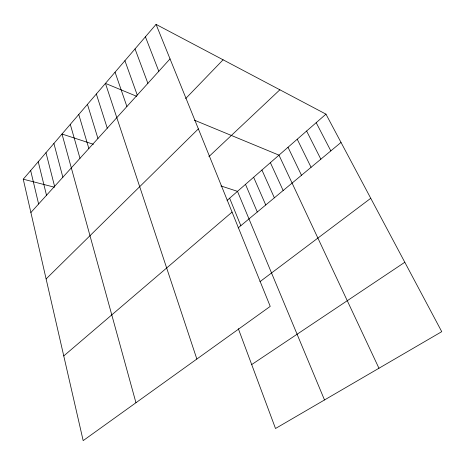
<?xml version="1.0" encoding="UTF-8"?>
<svg xmlns="http://www.w3.org/2000/svg" width="465" height="465" viewBox="0 0 465 465"><rect width="100%" height="100%" fill="white"/><g stroke="black" fill="none" stroke-linecap="round" stroke-linejoin="round"><path stroke-width="0.7" d="M156.066 24.383L270.229 306.383L83.171 440.617L23.25 179.194L156.066 24.383L325.965 114.146L441.75 331.667L275.507 428.503L238.307 328.627M30.888 212.522L170.033 58.886M185.698 98.557L223.09 59.799M46.116 278.936L198.363 128.869M208.872 156.641L279.872 89.791M227.054 200.456L325.965 114.146M63.763 355.928L232.064 212.104M238.161 227.908L341.019 142.424M259.929 281.703L370.756 198.293M251.693 364.572L404.806 262.266M23.25 179.194L54.492 187.221M93.413 144.284L62.002 134.025L135.954 402.737M220.945 185.948L237.487 191.353L324.506 399.958M136.716 96.319L105.445 83.386L196.852 359.038M194.428 120.179L278.983 155.141L378.952 368.245M316.194 122.673L330.83 150.887M306.615 131.031L320.85 159.181M297.228 139.227L311.073 167.307M288.015 147.26L301.489 175.276M270.38 162.651L283.144 190.522M261.929 170.021L274.362 197.817M253.634 177.258L265.748 204.978M245.491 184.367L257.29 212.005M229.629 198.212L240.829 225.688M145.411 36.805L158.809 71.279M135.03 48.901L147.887 83.34M124.916 60.688L137.256 95.081M115.058 72.18L126.899 106.514M96.342 94L107.264 128.195M87.455 104.358L97.946 138.477M78.771 114.477L88.856 148.515M70.291 124.364L79.986 158.309M53.905 143.464L62.856 177.223M45.983 152.694L54.591 186.349M38.24 161.721L46.512 195.271M30.661 170.556L38.612 203.995"/></g></svg>
